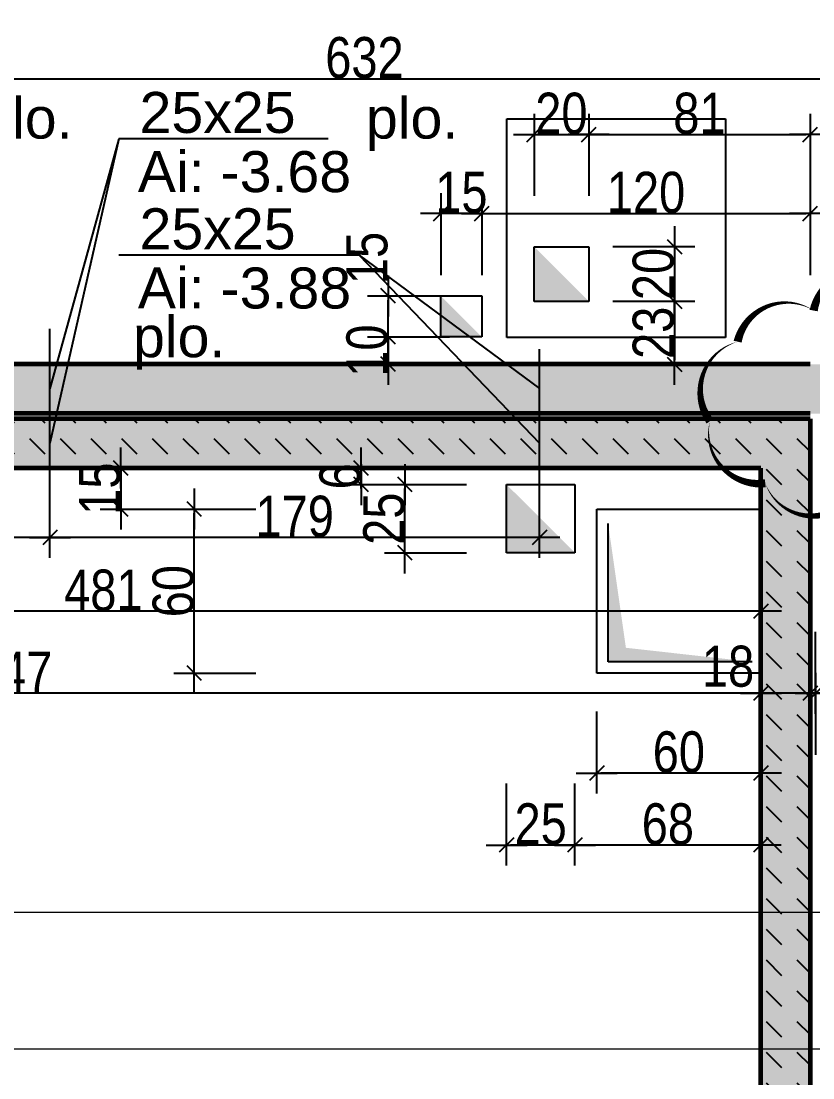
# Model space of a CAD drawing. Header units: millimetres. Extents: x -1921 to 5237, y 0 to 8595.
# Drawn here: x 531.4 to 820.9, y 4384.8 to 4771.4 of the extents above; entities that cross this region are included whole.
import ezdxf

# ---------------------------------------------------------------- set-up
doc = ezdxf.new("R2010")
doc.units = ezdxf.units.MM
doc.linetypes.add('CACHEX2', pattern=[19.05, 12.7, -6.35])
doc.layers.add('01_Cad_1_', color=5, linetype='Continuous', lineweight=9)
doc.layers.add('01_murs_coup', color=5, linetype='Continuous', lineweight=60)
for name, color, linetype in [('01_cote_gen', 4, 'Continuous'), ('01_murs_sup', 2, 'CACHEX2'), ('01_poch_murs', 253, 'Continuous'), ('01_resv', 32, 'Continuous'), ('01_texte', 230, 'Continuous'), ('AA_COTES', 2, 'Continuous')]:
    doc.layers.add(name, color=color, linetype=linetype)
doc.styles.add('ARIAL', font='arial.ttf')
doc.styles.add('STYLE2', font='ARIALN.TTF')
doc.dimstyles.new('JB50', dxfattribs={"dimscale": 0.1, "dimtxt": 150, "dimasz": 15, "dimexe": 0.1, "dimexo": 0.1, "dimgap": 0.09, "dimtad": 1, "dimdec": 1, "dimdsep": 46, "dimtxsty": 'STYLE2', "dimblk1": 'BOND_G', "dimblk2": 'BOND_D', "dimsah": 1, "dimcen": 1.5, "dimdle": 0.01, "dimse1": 1, "dimse2": 1, "dimclrd": 4, "dimclre": 2, "dimclrt": 6, "dimazin": 2, "dimtfac": 2.333333, "dimtdec": 1, "dimtix": 1, "dimtmove": 2, "dimatfit": 3, "dimldrblk": 'BOND_G', "dimfxl": 1, "dimtolj": 1, "dimtzin": 0, "dimarcsym": 0})

# ---------------------------------------------------------------- blocks, each defined once
blk = doc.blocks.new('BOND_G')
at = {"layer": 'AA_COTES', "color": 0}
for p, q in [((0, -5), (0, 15)), ((5, 0), (-5, 0)), ((1.77, 1.77), (-1.77, -1.77))]:
    blk.add_line(p, q, dxfattribs=at)
blk = doc.blocks.new('BOND_D')
at = {"layer": 'AA_COTES', "color": 0}
for p, q in [((0, 5), (0, -15)), ((5, 0), (-5, 0)), ((-1.77, -1.77), (1.77, 1.77))]:
    blk.add_line(p, q, dxfattribs=at)
blk = doc.blocks.new('*D100')
at = {"layer": '01_cote_gen', "color": 4, "lineweight": -2, "transparency": 16777216}
blk.add_line((342.42, 4750.28), (971.42, 4750.28), dxfattribs=at)
at = {"layer": 'DEFPOINTS', "color": 0}
for p in [(340.92, 4769.07), (972.92, 4760.79), (972.92, 4750.28)]:
    blk.add_point(p, dxfattribs=at)
at = {"layer": '01_cote_gen', "color": 4, "lineweight": -2, "transparency": 16777216, "xscale": 1.5, "yscale": 1.5, "zscale": 1.5, "rotation": 180}
blk.add_blockref('BOND_G', (340.92, 4750.28), dxfattribs=at)
at = {"layer": '01_cote_gen', "color": 4, "lineweight": -2, "transparency": 16777216, "xscale": 1.5, "yscale": 1.5, "zscale": 1.5}
blk.add_blockref('BOND_D', (972.92, 4750.28), dxfattribs=at)
at = {"layer": '01_cote_gen', "color": 6, "transparency": 16777216, "insert": (656.92, 4757.95), "char_height": 15, "attachment_point": 5, "style": 'STYLE2'}
blk.add_mtext('\\A1;632', dxfattribs=at)
blk = doc.blocks.new('*D104')
at = {"layer": '01_cote_gen', "color": 4, "lineweight": -2, "transparency": 16777216}
blk.add_line((322.42, 4779.58), (1853.42, 4779.58), dxfattribs=at)
at = {"layer": 'DEFPOINTS', "color": 0}
for p in [(320.92, 4807.28), (1854.92, 4791.61), (1854.92, 4779.58)]:
    blk.add_point(p, dxfattribs=at)
at = {"layer": '01_cote_gen', "color": 4, "lineweight": -2, "transparency": 16777216, "xscale": 1.5, "yscale": 1.5, "zscale": 1.5, "rotation": 180}
blk.add_blockref('BOND_G', (320.92, 4779.58), dxfattribs=at)
at = {"layer": '01_cote_gen', "color": 4, "lineweight": -2, "transparency": 16777216, "xscale": 1.5, "yscale": 1.5, "zscale": 1.5}
blk.add_blockref('BOND_D', (1854.92, 4779.58), dxfattribs=at)
at = {"layer": '01_cote_gen', "color": 6, "transparency": 16777216, "insert": (1087.83, 4787.25), "char_height": 15, "attachment_point": 5, "style": 'STYLE2'}
blk.add_mtext('\\A1;1534', dxfattribs=at)
blk = doc.blocks.new('*D168')
at = {"layer": '01_cote_gen', "color": 4, "lineweight": -2, "transparency": 16777216}
for p, q in [((818.4, 4525.49), (816.9, 4525.49)), ((819.9, 4525.49), (821.92, 4525.49)), ((823.42, 4525.49), (824.92, 4525.49))]:
    blk.add_line(p, q, dxfattribs=at)
at = {"layer": 'DEFPOINTS', "color": 0}
for p in [(821.92, 4525.49), (819.9, 4512.74), (821.92, 4512.74)]:
    blk.add_point(p, dxfattribs=at)
at = {"layer": '01_cote_gen', "color": 4, "lineweight": -2, "transparency": 16777216, "xscale": 1.5, "yscale": 1.5, "zscale": 1.5}
blk.add_blockref('BOND_G', (819.9, 4525.49), dxfattribs=at)
at = {"layer": '01_cote_gen', "color": 4, "lineweight": -2, "transparency": 16777216, "xscale": 1.5, "yscale": 1.5, "zscale": 1.5, "rotation": 180}
blk.add_blockref('BOND_D', (821.92, 4525.49), dxfattribs=at)
at = {"layer": '01_cote_gen', "color": 6, "transparency": 16777216, "insert": (827.81, 4514.13), "char_height": 15, "attachment_point": 5, "style": 'STYLE2'}
blk.add_mtext('\\A1;2', dxfattribs=at)
blk = doc.blocks.new('*D169')
at = {"layer": '01_cote_gen', "color": 4, "lineweight": -2, "transparency": 16777216}
blk.add_line((823.42, 4525.49), (838.42, 4525.49), dxfattribs=at)
at = {"layer": 'DEFPOINTS', "color": 0}
for p in [(839.92, 4525.49), (821.92, 4513.81), (839.92, 4513.81)]:
    blk.add_point(p, dxfattribs=at)
at = {"layer": '01_cote_gen', "color": 4, "lineweight": -2, "transparency": 16777216, "xscale": 1.5, "yscale": 1.5, "zscale": 1.5, "rotation": 180}
blk.add_blockref('BOND_G', (821.92, 4525.49), dxfattribs=at)
at = {"layer": '01_cote_gen', "color": 4, "lineweight": -2, "transparency": 16777216, "xscale": 1.5, "yscale": 1.5, "zscale": 1.5}
blk.add_blockref('BOND_D', (839.92, 4525.49), dxfattribs=at)
at = {"layer": '01_cote_gen', "color": 6, "transparency": 16777216, "insert": (851.92, 4533.96), "char_height": 15, "attachment_point": 5, "style": 'STYLE2'}
blk.add_mtext('\\A1;18', dxfattribs=at)
blk = doc.blocks.new('*D171')
at = {"layer": '01_cote_gen', "color": 4, "lineweight": -2, "transparency": 16777216}
blk.add_line((800.41, 4525.49), (256.42, 4525.49), dxfattribs=at)
at = {"layer": 'DEFPOINTS', "color": 0}
for p in [(254.92, 4540.1), (801.91, 4534.4), (254.92, 4525.49)]:
    blk.add_point(p, dxfattribs=at)
at = {"layer": '01_cote_gen', "color": 4, "lineweight": -2, "transparency": 16777216, "xscale": 1.5, "yscale": 1.5, "zscale": 1.5, "rotation": 180}
blk.add_blockref('BOND_D', (254.92, 4525.49), dxfattribs=at)
at = {"layer": '01_cote_gen', "color": 4, "lineweight": -2, "transparency": 16777216, "xscale": 1.5, "yscale": 1.5, "zscale": 1.5}
blk.add_blockref('BOND_G', (801.91, 4525.49), dxfattribs=at)
at = {"layer": '01_cote_gen', "color": 6, "transparency": 16777216, "insert": (528.42, 4533.13), "char_height": 15, "attachment_point": 5, "style": 'STYLE2'}
blk.add_mtext('\\A1;547', dxfattribs=at)
blk = doc.blocks.new('*D172')
at = {"layer": '01_cote_gen', "color": 4, "lineweight": -2, "transparency": 16777216}
blk.add_line((800.41, 4555.49), (322.42, 4555.49), dxfattribs=at)
at = {"layer": 'DEFPOINTS', "color": 0}
for p in [(320.92, 4565.06), (801.91, 4565.06), (320.92, 4555.49)]:
    blk.add_point(p, dxfattribs=at)
at = {"layer": '01_cote_gen', "color": 4, "lineweight": -2, "transparency": 16777216, "xscale": 1.5, "yscale": 1.5, "zscale": 1.5, "rotation": 180}
blk.add_blockref('BOND_D', (320.92, 4555.49), dxfattribs=at)
at = {"layer": '01_cote_gen', "color": 4, "lineweight": -2, "transparency": 16777216, "xscale": 1.5, "yscale": 1.5, "zscale": 1.5}
blk.add_blockref('BOND_G', (801.91, 4555.49), dxfattribs=at)
at = {"layer": '01_cote_gen', "color": 6, "transparency": 16777216, "insert": (561.42, 4563.16), "char_height": 15, "attachment_point": 5, "style": 'STYLE2'}
blk.add_mtext('\\A1;481', dxfattribs=at)
blk = doc.blocks.new('*D173')
at = {"layer": '01_cote_gen', "color": 4, "lineweight": -2, "transparency": 16777216}
blk.add_line((818.4, 4525.49), (803.41, 4525.49), dxfattribs=at)
at = {"layer": 'DEFPOINTS', "color": 0}
for p in [(819.9, 4553.65), (801.91, 4547.99), (801.91, 4525.49)]:
    blk.add_point(p, dxfattribs=at)
at = {"layer": '01_cote_gen', "color": 4, "lineweight": -2, "transparency": 16777216, "xscale": 1.5, "yscale": 1.5, "zscale": 1.5, "rotation": 180}
blk.add_blockref('BOND_D', (801.91, 4525.49), dxfattribs=at)
at = {"layer": '01_cote_gen', "color": 4, "lineweight": -2, "transparency": 16777216, "xscale": 1.5, "yscale": 1.5, "zscale": 1.5}
blk.add_blockref('BOND_G', (819.9, 4525.49), dxfattribs=at)
at = {"layer": '01_cote_gen', "color": 6, "transparency": 16777216, "insert": (789.91, 4535.31), "char_height": 15, "attachment_point": 5, "style": 'STYLE2'}
blk.add_mtext('\\A1;18', dxfattribs=at)
blk = doc.blocks.new('*D696')
at = {"layer": '01_cote_gen', "color": 4, "lineweight": -2, "transparency": 16777216}
blk.add_line((540.41, 4582.51), (420.43, 4582.51), dxfattribs=at)
at = {"layer": 'DEFPOINTS', "color": 0}
for p in [(541.91, 4592.74), (418.93, 4582.51), (418.93, 4575.01)]:
    blk.add_point(p, dxfattribs=at)
at = {"layer": '01_cote_gen', "color": 4, "lineweight": -2, "transparency": 16777216, "xscale": 1.5, "yscale": 1.5, "zscale": 1.5, "rotation": 180}
blk.add_blockref('BOND_D', (418.93, 4582.51), dxfattribs=at)
at = {"layer": '01_cote_gen', "color": 4, "lineweight": -2, "transparency": 16777216, "xscale": 1.5, "yscale": 1.5, "zscale": 1.5}
blk.add_blockref('BOND_G', (541.91, 4582.51), dxfattribs=at)
at = {"layer": '01_cote_gen', "color": 6, "transparency": 16777216, "insert": (480.42, 4590.17), "char_height": 15, "attachment_point": 5, "style": 'STYLE2'}
blk.add_mtext('\\A1;123', dxfattribs=at)
blk = doc.blocks.new('*D697')
at = {"layer": '01_cote_gen', "color": 4, "lineweight": -2, "transparency": 16777216}
blk.add_line((719.41, 4582.51), (543.41, 4582.51), dxfattribs=at)
at = {"layer": 'DEFPOINTS', "color": 0}
for p in [(720.91, 4600.54), (541.91, 4582.51), (541.91, 4578.96)]:
    blk.add_point(p, dxfattribs=at)
at = {"layer": '01_cote_gen', "color": 4, "lineweight": -2, "transparency": 16777216, "xscale": 1.5, "yscale": 1.5, "zscale": 1.5, "rotation": 180}
blk.add_blockref('BOND_D', (541.91, 4582.51), dxfattribs=at)
at = {"layer": '01_cote_gen', "color": 4, "lineweight": -2, "transparency": 16777216, "xscale": 1.5, "yscale": 1.5, "zscale": 1.5}
blk.add_blockref('BOND_G', (720.91, 4582.51), dxfattribs=at)
at = {"layer": '01_cote_gen', "color": 6, "transparency": 16777216, "insert": (631.41, 4590.17), "char_height": 15, "attachment_point": 5, "style": 'STYLE2'}
blk.add_mtext('\\A1;179', dxfattribs=at)
blk = doc.blocks.new('*D698')
at = {"layer": '01_cote_gen', "color": 4, "lineweight": -2, "transparency": 16777216}
for p, q in [((683.37, 4701.01), (681.87, 4701.01)), ((699.87, 4701.01), (684.87, 4701.01)), ((701.37, 4701.01), (702.87, 4701.01))]:
    blk.add_line(p, q, dxfattribs=at)
at = {"layer": 'DEFPOINTS', "color": 0}
for p in [(684.87, 4701.01), (684.87, 4670.87), (699.87, 4670.87)]:
    blk.add_point(p, dxfattribs=at)
at = {"layer": '01_cote_gen', "color": 4, "lineweight": -2, "transparency": 16777216, "xscale": 1.5, "yscale": 1.5, "zscale": 1.5}
blk.add_blockref('BOND_D', (684.87, 4701.01), dxfattribs=at)
at = {"layer": '01_cote_gen', "color": 4, "lineweight": -2, "transparency": 16777216, "xscale": 1.5, "yscale": 1.5, "zscale": 1.5, "rotation": 180}
blk.add_blockref('BOND_G', (699.87, 4701.01), dxfattribs=at)
at = {"layer": '01_cote_gen', "color": 6, "transparency": 16777216, "insert": (692.37, 4708.67), "char_height": 15, "attachment_point": 5, "style": 'STYLE2'}
blk.add_mtext('\\A1;15', dxfattribs=at)
blk = doc.blocks.new('*D699')
at = {"layer": '01_cote_gen', "color": 4, "lineweight": -2, "transparency": 16777216}
blk.add_line((701.37, 4701.01), (818.4, 4701.01), dxfattribs=at)
at = {"layer": 'DEFPOINTS', "color": 0}
for p in [(819.9, 4701.01), (699.87, 4693.51), (819.9, 4645.85)]:
    blk.add_point(p, dxfattribs=at)
at = {"layer": '01_cote_gen', "color": 4, "lineweight": -2, "transparency": 16777216, "xscale": 1.5, "yscale": 1.5, "zscale": 1.5, "rotation": 180}
blk.add_blockref('BOND_G', (699.87, 4701.01), dxfattribs=at)
at = {"layer": '01_cote_gen', "color": 4, "lineweight": -2, "transparency": 16777216, "xscale": 1.5, "yscale": 1.5, "zscale": 1.5}
blk.add_blockref('BOND_D', (819.9, 4701.01), dxfattribs=at)
at = {"layer": '01_cote_gen', "color": 6, "transparency": 16777216, "insert": (759.89, 4708.67), "char_height": 15, "attachment_point": 5, "style": 'STYLE2'}
blk.add_mtext('\\A1;120', dxfattribs=at)
blk = doc.blocks.new('*D700')
at = {"layer": '01_cote_gen', "color": 4, "lineweight": -2, "transparency": 16777216}
blk.add_line((720.45, 4729.94), (737.45, 4729.94), dxfattribs=at)
at = {"layer": 'DEFPOINTS', "color": 0}
for p in [(738.95, 4729.94), (718.95, 4688.88), (738.95, 4688.88)]:
    blk.add_point(p, dxfattribs=at)
at = {"layer": '01_cote_gen', "color": 4, "lineweight": -2, "transparency": 16777216, "xscale": 1.5, "yscale": 1.5, "zscale": 1.5, "rotation": 180}
blk.add_blockref('BOND_G', (718.95, 4729.94), dxfattribs=at)
at = {"layer": '01_cote_gen', "color": 4, "lineweight": -2, "transparency": 16777216, "xscale": 1.5, "yscale": 1.5, "zscale": 1.5}
blk.add_blockref('BOND_D', (738.95, 4729.94), dxfattribs=at)
at = {"layer": '01_cote_gen', "color": 6, "transparency": 16777216, "insert": (728.95, 4737.6), "char_height": 15, "attachment_point": 5, "style": 'STYLE2'}
blk.add_mtext('\\A1;20', dxfattribs=at)
blk = doc.blocks.new('*D701')
at = {"layer": '01_cote_gen', "color": 4, "lineweight": -2, "transparency": 16777216}
blk.add_line((740.45, 4729.94), (818.4, 4729.94), dxfattribs=at)
at = {"layer": 'DEFPOINTS', "color": 0}
for p in [(819.9, 4729.94), (738.95, 4722.44), (819.9, 4708.51)]:
    blk.add_point(p, dxfattribs=at)
at = {"layer": '01_cote_gen', "color": 4, "lineweight": -2, "transparency": 16777216, "xscale": 1.5, "yscale": 1.5, "zscale": 1.5, "rotation": 180}
blk.add_blockref('BOND_G', (738.95, 4729.94), dxfattribs=at)
at = {"layer": '01_cote_gen', "color": 4, "lineweight": -2, "transparency": 16777216, "xscale": 1.5, "yscale": 1.5, "zscale": 1.5}
blk.add_blockref('BOND_D', (819.9, 4729.94), dxfattribs=at)
at = {"layer": '01_cote_gen', "color": 6, "transparency": 16777216, "insert": (779.42, 4737.6), "char_height": 15, "attachment_point": 5, "style": 'STYLE2'}
blk.add_mtext('\\A1;81', dxfattribs=at)
blk = doc.blocks.new('*D702')
at = {"layer": '01_cote_gen', "color": 4, "lineweight": -2, "transparency": 16777216}
for p, q in [((665.58, 4657.37), (665.58, 4658.87)), ((665.58, 4655.87), (665.58, 4645.87)), ((665.58, 4644.37), (665.58, 4642.87))]:
    blk.add_line(p, q, dxfattribs=at)
at = {"layer": 'DEFPOINTS', "color": 0}
for p in [(692.37, 4655.87), (665.58, 4645.87), (697.37, 4645.87)]:
    blk.add_point(p, dxfattribs=at)
at = {"layer": '01_cote_gen', "color": 4, "lineweight": -2, "transparency": 16777216, "xscale": 1.5, "yscale": 1.5, "zscale": 1.5}
for name, p, rotation in [('BOND_G', (665.58, 4655.87), 270), ('BOND_D', (665.58, 4645.87), 90)]:
    blk.add_blockref(name, p, dxfattribs=dict(at, rotation=rotation))
at = {"layer": '01_cote_gen', "color": 6, "transparency": 16777216, "insert": (657.91, 4650.87), "char_height": 15, "attachment_point": 5, "rotation": 90, "style": 'STYLE2'}
blk.add_mtext('\\A1;10', dxfattribs=at)
blk = doc.blocks.new('*D703')
at = {"layer": '01_cote_gen', "color": 4, "lineweight": -2, "transparency": 16777216}
blk.add_line((665.58, 4657.37), (665.58, 4669.37), dxfattribs=at)
at = {"layer": 'DEFPOINTS', "color": 0}
for p in [(665.58, 4670.87), (699.87, 4670.87), (699.87, 4655.87)]:
    blk.add_point(p, dxfattribs=at)
at = {"layer": '01_cote_gen', "color": 4, "lineweight": -2, "transparency": 16777216, "xscale": 1.5, "yscale": 1.5, "zscale": 1.5}
for name, p, rotation in [('BOND_D', (665.58, 4670.87), 90), ('BOND_G', (665.58, 4655.87), 270)]:
    blk.add_blockref(name, p, dxfattribs=dict(at, rotation=rotation))
at = {"layer": '01_cote_gen', "color": 6, "transparency": 16777216, "insert": (657.91, 4684.75), "char_height": 15, "attachment_point": 5, "rotation": 90, "style": 'STYLE2'}
blk.add_mtext('\\A1;15', dxfattribs=at)
blk = doc.blocks.new('*D704')
at = {"layer": '01_cote_gen', "color": 4, "lineweight": -2, "transparency": 16777216}
blk.add_line((770.29, 4687.38), (770.29, 4670.38), dxfattribs=at)
at = {"layer": 'DEFPOINTS', "color": 0}
for p in [(738.95, 4688.88), (738.95, 4668.88), (770.29, 4668.88)]:
    blk.add_point(p, dxfattribs=at)
at = {"layer": '01_cote_gen', "color": 4, "lineweight": -2, "transparency": 16777216, "xscale": 1.5, "yscale": 1.5, "zscale": 1.5}
for name, p, rotation in [('BOND_G', (770.29, 4688.88), 90), ('BOND_D', (770.29, 4668.88), 270)]:
    blk.add_blockref(name, p, dxfattribs=dict(at, rotation=rotation))
at = {"layer": '01_cote_gen', "color": 6, "transparency": 16777216, "insert": (762.62, 4678.88), "char_height": 15, "attachment_point": 5, "rotation": 90, "style": 'STYLE2'}
blk.add_mtext('\\A1;20', dxfattribs=at)
blk = doc.blocks.new('*D705')
at = {"layer": '01_cote_gen', "color": 4, "lineweight": -2, "transparency": 16777216}
blk.add_line((770.29, 4667.38), (770.29, 4647.36), dxfattribs=at)
at = {"layer": 'DEFPOINTS', "color": 0}
for p in [(755.45, 4668.88), (758.05, 4645.86), (770.29, 4645.86)]:
    blk.add_point(p, dxfattribs=at)
at = {"layer": '01_cote_gen', "color": 4, "lineweight": -2, "transparency": 16777216, "xscale": 1.5, "yscale": 1.5, "zscale": 1.5}
for name, p, rotation in [('BOND_G', (770.29, 4668.88), 90), ('BOND_D', (770.29, 4645.86), 270)]:
    blk.add_blockref(name, p, dxfattribs=dict(at, rotation=rotation))
at = {"layer": '01_cote_gen', "color": 6, "transparency": 16777216, "insert": (762.62, 4657.37), "char_height": 15, "attachment_point": 5, "rotation": 90, "style": 'STYLE2'}
blk.add_mtext('\\A1;23', dxfattribs=at)
blk = doc.blocks.new('*D706')
at = {"layer": '01_cote_gen', "color": 4, "lineweight": -2, "transparency": 16777216}
blk.add_line((800.41, 4496.3), (743.38, 4496.3), dxfattribs=at)
at = {"layer": 'DEFPOINTS', "color": 0}
for p in [(741.88, 4532.87), (801.91, 4532.47), (741.88, 4496.3)]:
    blk.add_point(p, dxfattribs=at)
at = {"layer": '01_cote_gen', "color": 4, "lineweight": -2, "transparency": 16777216, "xscale": 1.5, "yscale": 1.5, "zscale": 1.5, "rotation": 180}
blk.add_blockref('BOND_D', (741.88, 4496.3), dxfattribs=at)
at = {"layer": '01_cote_gen', "color": 4, "lineweight": -2, "transparency": 16777216, "xscale": 1.5, "yscale": 1.5, "zscale": 1.5}
blk.add_blockref('BOND_G', (801.91, 4496.3), dxfattribs=at)
at = {"layer": '01_cote_gen', "color": 6, "transparency": 16777216, "insert": (771.9, 4503.97), "char_height": 15, "attachment_point": 5, "style": 'STYLE2'}
blk.add_mtext('\\A1;60', dxfattribs=at)
blk = doc.blocks.new('*D707')
at = {"layer": '01_cote_gen', "color": 4, "lineweight": -2, "transparency": 16777216}
blk.add_line((671.74, 4578.37), (671.74, 4600.37), dxfattribs=at)
at = {"layer": 'DEFPOINTS', "color": 0}
for p in [(671.74, 4601.87), (708.88, 4601.87), (708.88, 4576.87)]:
    blk.add_point(p, dxfattribs=at)
at = {"layer": '01_cote_gen', "color": 4, "lineweight": -2, "transparency": 16777216, "xscale": 1.5, "yscale": 1.5, "zscale": 1.5}
for name, p, rotation in [('BOND_D', (671.74, 4601.87), 90), ('BOND_G', (671.74, 4576.87), 270)]:
    blk.add_blockref(name, p, dxfattribs=dict(at, rotation=rotation))
at = {"layer": '01_cote_gen', "color": 6, "transparency": 16777216, "insert": (664.07, 4589.37), "char_height": 15, "attachment_point": 5, "rotation": 90, "style": 'STYLE2'}
blk.add_mtext('\\A1;25', dxfattribs=at)
blk = doc.blocks.new('*D708')
at = {"layer": '01_cote_gen', "color": 4, "lineweight": -2, "transparency": 16777216}
for p, q in [((655.71, 4609.37), (655.71, 4610.87)), ((655.71, 4607.87), (655.71, 4601.87)), ((655.71, 4600.37), (655.71, 4598.87))]:
    blk.add_line(p, q, dxfattribs=at)
at = {"layer": 'DEFPOINTS', "color": 0}
for p in [(669.07, 4607.87), (655.71, 4601.87), (685.1, 4601.87)]:
    blk.add_point(p, dxfattribs=at)
at = {"layer": '01_cote_gen', "color": 4, "lineweight": -2, "transparency": 16777216, "xscale": 1.5, "yscale": 1.5, "zscale": 1.5}
for name, p, rotation in [('BOND_G', (655.71, 4607.87), 270), ('BOND_D', (655.71, 4601.87), 90)]:
    blk.add_blockref(name, p, dxfattribs=dict(at, rotation=rotation))
at = {"layer": '01_cote_gen', "color": 6, "transparency": 16777216, "insert": (648.04, 4604.87), "char_height": 15, "attachment_point": 5, "rotation": 90, "style": 'STYLE2'}
blk.add_mtext('\\A1;6', dxfattribs=at)
blk = doc.blocks.new('*D709')
at = {"layer": '01_cote_gen', "color": 4, "lineweight": -2, "transparency": 16777216}
blk.add_line((800.38, 4469.98), (735.38, 4469.98), dxfattribs=at)
at = {"layer": 'DEFPOINTS', "color": 0}
for p in [(801.88, 4584.93), (733.88, 4576.87), (733.88, 4469.98)]:
    blk.add_point(p, dxfattribs=at)
at = {"layer": '01_cote_gen', "color": 4, "lineweight": -2, "transparency": 16777216, "xscale": 1.5, "yscale": 1.5, "zscale": 1.5, "rotation": 180}
blk.add_blockref('BOND_D', (733.88, 4469.98), dxfattribs=at)
at = {"layer": '01_cote_gen', "color": 4, "lineweight": -2, "transparency": 16777216, "xscale": 1.5, "yscale": 1.5, "zscale": 1.5}
blk.add_blockref('BOND_G', (801.88, 4469.98), dxfattribs=at)
at = {"layer": '01_cote_gen', "color": 6, "transparency": 16777216, "insert": (767.88, 4477.65), "char_height": 15, "attachment_point": 5, "style": 'STYLE2'}
blk.add_mtext('\\A1;68', dxfattribs=at)
blk = doc.blocks.new('*D710')
at = {"layer": '01_cote_gen', "color": 4, "lineweight": -2, "transparency": 16777216}
blk.add_line((732.38, 4469.98), (710.38, 4469.98), dxfattribs=at)
at = {"layer": 'DEFPOINTS', "color": 0}
for p in [(708.88, 4576.87), (733.88, 4576.87), (708.88, 4469.98)]:
    blk.add_point(p, dxfattribs=at)
at = {"layer": '01_cote_gen', "color": 4, "lineweight": -2, "transparency": 16777216, "xscale": 1.5, "yscale": 1.5, "zscale": 1.5, "rotation": 180}
blk.add_blockref('BOND_D', (708.88, 4469.98), dxfattribs=at)
at = {"layer": '01_cote_gen', "color": 4, "lineweight": -2, "transparency": 16777216, "xscale": 1.5, "yscale": 1.5, "zscale": 1.5}
blk.add_blockref('BOND_G', (733.88, 4469.98), dxfattribs=at)
at = {"layer": '01_cote_gen', "color": 6, "transparency": 16777216, "insert": (721.38, 4477.65), "char_height": 15, "attachment_point": 5, "style": 'STYLE2'}
blk.add_mtext('\\A1;25', dxfattribs=at)
blk = doc.blocks.new('*D711')
at = {"layer": '01_cote_gen', "color": 4, "lineweight": -2, "transparency": 16777216}
blk.add_line((594.7, 4534.37), (594.7, 4591.37), dxfattribs=at)
at = {"layer": 'DEFPOINTS', "color": 0}
for p in [(594.7, 4592.87), (741.88, 4592.87), (741.88, 4532.87)]:
    blk.add_point(p, dxfattribs=at)
at = {"layer": '01_cote_gen', "color": 4, "lineweight": -2, "transparency": 16777216, "xscale": 1.5, "yscale": 1.5, "zscale": 1.5}
for name, p, rotation in [('BOND_D', (594.7, 4592.87), 90), ('BOND_G', (594.7, 4532.87), 270)]:
    blk.add_blockref(name, p, dxfattribs=dict(at, rotation=rotation))
at = {"layer": '01_cote_gen', "color": 6, "transparency": 16777216, "insert": (587.03, 4562.87), "char_height": 15, "attachment_point": 5, "rotation": 90, "style": 'STYLE2'}
blk.add_mtext('\\A1;60', dxfattribs=at)
blk = doc.blocks.new('*D712')
at = {"layer": '01_cote_gen', "color": 4, "lineweight": -2, "transparency": 16777216}
for p, q in [((567.81, 4609.38), (567.81, 4610.88)), ((567.81, 4607.88), (567.81, 4592.87)), ((567.81, 4591.37), (567.81, 4589.87))]:
    blk.add_line(p, q, dxfattribs=at)
at = {"layer": 'DEFPOINTS', "color": 0}
for p in [(579.06, 4607.88), (567.81, 4592.87), (605.95, 4592.87)]:
    blk.add_point(p, dxfattribs=at)
at = {"layer": '01_cote_gen', "color": 4, "lineweight": -2, "transparency": 16777216, "xscale": 1.5, "yscale": 1.5, "zscale": 1.5}
for name, p, rotation in [('BOND_G', (567.81, 4607.88), 270), ('BOND_D', (567.81, 4592.87), 90)]:
    blk.add_blockref(name, p, dxfattribs=dict(at, rotation=rotation))
at = {"layer": '01_cote_gen', "color": 6, "transparency": 16777216, "insert": (560.14, 4600.37), "char_height": 15, "attachment_point": 5, "rotation": 90, "style": 'STYLE2'}
blk.add_mtext('\\A1;15', dxfattribs=at)

msp = doc.modelspace()

# ---------------------------------------------------------------- hatches: boundary and pattern name
at = {"layer": '01_murs_sup', "ltscale": 2}
h = msp.add_hatch(dxfattribs=at)
h.set_pattern_fill('DASH', color=256, scale=2.5, angle=135)
h.set_pattern_definition([(135, (-32158.9156, 27422.237), (-11.2253202, 9e-16), [7.9375, -7.9375])])
h.paths.add_polyline_path([(336.92, 6007.92), (364.92, 6007.92), (364.92, 6023.92), (320.92, 6023.92), (320.92, 5895.92), (336.92, 5895.92)])
h.paths.add_polyline_path([(336.92, 5798.92), (320.92, 5798.92), (320.92, 5457.91), (548.92, 5457.91), (548.92, 5437.91), (564.92, 5437.91), (564.92, 5457.91), (1007.96, 5457.91), (1007.93, 5004.84), (1025.92, 5004.84), (1025.92, 5726.91), (1007.92, 5726.91), (1007.92, 5475.91), (336.92, 5475.91)])
h.paths.add_polyline_path([(1167.92, 5638.9), (1149.92, 5638.9), (1149.92, 5372.9), (1184.92, 5372.9), (1184.92, 5196.9), (1149.92, 5196.91), (1149.92, 5039.91), (1167.92, 5039.91), (1167.92, 5178.91), (1202.92, 5178.91), (1202.92, 5372.9), (1838.92, 5372.9), (1838.92, 5346.91), (1854.92, 5346.91), (1854.92, 5968.91), (2074.92, 5968.91), (2074.92, 5988.91), (1854.92, 5988.91), (1854.92, 5990.91), (1838.92, 5990.91), (1838.92, 5390.9), (1167.92, 5390.9)])
h.paths.add_polyline_path([(1167.92, 4937.91), (1149.92, 4937.91), (1149.92, 4645.92), (1142.92, 4645.92), (1142.92, 4627.85), (1854.92, 4627.85), (1854.92, 5061.91), (2074.92, 5061.91), (2074.92, 5081.91), (1854.92, 5081.91), (1854.92, 5164.91), (1838.92, 5164.91), (1838.92, 4645.85), (1167.92, 4645.85)])
h.paths.add_polyline_path([(1040.92, 4645.85), (990.92, 4645.92), (990.92, 4878.92), (1025.92, 4878.92), (1025.92, 4902.84), (1007.92, 4902.84), (1007.92, 4894.92), (972.92, 4894.92), (972.92, 4645.92), (821.92, 4645.85), (821.92, 4627.85), (1040.92, 4627.85)])
h.paths.add_polyline_path([(819.9, 4645.85), (336.92, 4645.92), (336.92, 4963.91), (320.92, 4963.91), (320.92, 4627.92), (819.9, 4627.85)])
h.paths.add_polyline_path([(336.92, 5172.91), (364.92, 5172.91), (364.92, 5188.91), (320.92, 5188.91), (320.92, 5060.91), (336.92, 5060.91)], flags=17)
h.paths.add_polyline_path([(564.92, 5340.91), (548.92, 5340.91), (548.92, 5188.91), (461.92, 5188.91), (461.92, 5172.91), (564.92, 5172.91)], flags=17)
h = msp.add_hatch(dxfattribs=at)
h.set_pattern_fill('DASH', color=256, scale=2.5, angle=135)
h.set_pattern_definition([(135, (-40566.9674, 43643.463), (-11.2253202, 9e-16), [7.9375, -7.9375])])
h.paths.add_polyline_path([(819.9, 4625.85), (320.92, 4625.92), (320.92, 4607.92), (801.91, 4607.85), (801.91, 4141.88), (819.91, 4141.88)])
h.paths.add_polyline_path([(839.92, 4625.85), (821.92, 4625.85), (821.92, 4141.88), (839.92, 4141.88)])
h.paths.add_polyline_path([(839.92, 4039.88), (821.92, 4039.88), (821.92, 3973.88), (839.92, 3973.88)])
h.paths.add_polyline_path([(819.91, 4039.88), (801.91, 4039.88), (801.91, 3989.88), (483.92, 3989.88), (483.92, 3937.88), (501.93, 3937.88), (501.94, 3973.87), (801.92, 3973.88), (801.91, 3966.87), (819.91, 3966.87)])
h.paths.add_polyline_path([(450.97, 4611.05), (450.97, 4628.1), (419.74, 4628.1), (419.74, 4611.05)], flags=9)
h.paths.add_polyline_path([(819.5, 4498.47), (836.56, 4498.47), (836.56, 4529.7), (819.5, 4529.7)], flags=9)
at = {"layer": '01_poch_murs'}
h = msp.add_hatch(color=256, dxfattribs=at)
h.dxf.hatch_style = 1
h.paths.add_polyline_path([(819.9, 4645.85), (340.92, 4645.92), (340.92, 4849.27), (320.92, 4849.27), (320.92, 4627.92), (819.9, 4627.85)])
h.paths.add_polyline_path([(1167.92, 4849.27), (1149.92, 4849.27), (1149.92, 4645.92), (1142.92, 4645.92), (1142.92, 4627.85), (1854.93, 4627.85), (1854.92, 4793.89), (1838.92, 4793.89), (1838.92, 4645.85), (1839.4, 4645.66), (1839.4, 4645.85), (1167.92, 4645.85)])
h.paths.add_polyline_path([(1167.92, 4899.27), (1149.92, 4899.27), (1149.92, 4849.27), (1167.92, 4849.27)])
h.paths.add_polyline_path([(1167.92, 4937.91), (1149.92, 4937.91), (1149.92, 4899.27), (1167.92, 4899.27)])
h.paths.add_polyline_path([(1025.92, 4899.27), (1007.92, 4899.27), (1007.92, 4894.92), (972.92, 4894.92), (972.92, 4849.27), (990.92, 4849.27), (990.92, 4878.92), (1025.92, 4878.92)])
h.paths.add_polyline_path([(1025.92, 5726.91), (1007.92, 5726.91), (1007.92, 5475.91), (336.92, 5475.91), (336.92, 5559.91), (320.92, 5559.91), (320.92, 5433.92), (340.92, 5433.92), (340.92, 5457.91), (1007.96, 5457.91), (1007.92, 4899.27), (1025.92, 4899.27)])
h.paths.add_polyline_path([(849.92, 4627.85), (849.92, 4645.86), (951.92, 4645.91), (951.92, 4627.85), (1040.92, 4627.85), (1040.92, 4645.85), (990.92, 4645.92), (990.92, 4849.27), (972.92, 4849.27), (972.92, 4645.92), (819.9, 4645.85), (819.9, 4627.85)])
h = msp.add_hatch(color=256, dxfattribs=at)
h.dxf.hatch_style = 1
h.paths.add_polyline_path([(1854.92, 5074.89), (1838.92, 5074.89), (1838.92, 4890.89), (1854.92, 4890.89)])
h.paths.add_polyline_path([(340.92, 5333.92), (320.92, 5333.92), (320.92, 4627.92), (819.9, 4627.85), (819.9, 4645.85), (340.92, 4645.92)])
h.paths.add_polyline_path([(308.92, 5287.93), (-274.08, 5287.93), (-274.08, 5269.93), (308.92, 5269.93)])
h = msp.add_hatch(color=256, dxfattribs=at)
h.dxf.hatch_style = 1
h.paths.add_polyline_path([(318.92, 4713.92), (-605.08, 4713.83), (-605.08, 4445.31), (-585.08, 4445.31), (-585.08, 4607.92), (234.92, 4607.92), (234.92, 4445.31), (254.92, 4445.31), (254.92, 4607.93), (801.91, 4607.85), (801.91, 4445.31), (819.9, 4445.31), (819.9, 4625.85), (320.92, 4625.92), (-585.08, 4625.92), (-585.08, 4695.83), (318.92, 4695.92)])
h.paths.add_polyline_path([(254.92, 4395.31), (234.92, 4395.31), (234.92, 3695.88), (292.92, 3695.88), (292.92, 3713.88), (254.92, 3713.88)])
h.paths.add_polyline_path([(254.92, 4445.31), (234.92, 4445.31), (234.92, 4395.31), (254.92, 4395.31)])
h.paths.add_polyline_path([(-585.08, 4445.31), (-605.08, 4445.31), (-605.08, 4395.31), (-585.08, 4395.31)])
h.paths.add_polyline_path([(-585.08, 4395.31), (-605.08, 4395.31), (-605.08, 3989.93), (-928.08, 3989.93), (-928.08, 3472.93), (-1088.07, 3472.93), (-1088.07, 3138.92), (-1164.07, 3138.92), (-1164.07, 2330.39), (-1595.06, 2253.49), (-1590.67, 2228.88), (-860.52, 2359.16), (-630.08, 2605.07), (-630.08, 2618.9), (-655.08, 2618.9), (-655.08, 2614.95), (-873.08, 2382.31), (-1144.07, 2333.96), (-1144.07, 3118.92), (-585.08, 3118.92), (-585.08, 3138.92), (-1068.07, 3138.92), (-1068.07, 3452.93), (-928.08, 3452.93), (-928.08, 3278.92), (-585.08, 3278.92), (-585.08, 3368.93), (-605.08, 3368.93), (-605.08, 3296.92), (-908.08, 3296.92), (-908.08, 3515.92), (-605.08, 3515.92), (-605.08, 3468.92), (-585.08, 3468.92), (-585.08, 3540.92), (-605.08, 3540.92), (-605.08, 3533.92), (-908.08, 3533.92), (-908.08, 3969.93), (-605.08, 3969.93), (-605.08, 3642.92), (-585.08, 3642.92)])
h.paths.add_polyline_path([(819.91, 4395.31), (801.91, 4395.31), (801.91, 3989.88), (483.92, 3989.88), (483.92, 3713.88), (439.92, 3713.88), (439.92, 3695.88), (483.92, 3695.88), (483.92, 3638.87), (819.92, 3638.87), (819.92, 3864.88), (801.92, 3864.88), (801.92, 3656.87), (501.87, 3656.87), (501.94, 3973.87), (801.92, 3973.88), (801.91, 3966.87), (819.91, 3966.87)])
h.paths.add_polyline_path([(819.9, 4445.31), (801.91, 4445.31), (801.91, 4395.31), (819.91, 4395.31)])

# ---------------------------------------------------------------- linework, layer by layer
at = {"layer": '01_Cad_1_', "color": 2}
msp.add_line((4187.34, 4445.31), (-652.66, 4445.31), dxfattribs=at)
at = {"layer": '01_Cad_1_'}
msp.add_line((4187.34, 4395.31), (-702.66, 4395.31), dxfattribs=at)
at = {"layer": '01_murs_coup'}
for p, q in [((819.9, 4645.85), (340.92, 4645.92)), ((819.9, 4627.85), (320.92, 4627.92)), ((819.9, 4625.85), (320.92, 4625.92)), ((819.9, 4625.85), (819.91, 3966.87)), ((801.91, 4607.85), (254.92, 4607.93)), ((801.91, 3989.88), (801.91, 4607.85))]:
    msp.add_line(p, q, dxfattribs=at)
at = {"layer": '01_murs_sup', "ltscale": 2}
for p, q in [((819.9, 4645.85), (336.92, 4645.92)), ((819.9, 4627.85), (320.92, 4627.92))]:
    msp.add_line(p, q, dxfattribs=at)
at = {"layer": '01_resv'}
for p, q in [((708.95, 4655.68), (708.95, 4735.68)), ((708.95, 4735.68), (788.95, 4735.68)), ((788.95, 4735.68), (788.95, 4655.68)), ((718.95, 4668.88), (718.95, 4688.88)), ((718.95, 4688.88), (738.95, 4688.88)), ((738.95, 4688.88), (738.95, 4668.88)), ((684.87, 4655.87), (684.87, 4670.87)), ((684.87, 4670.87), (699.87, 4670.87)), ((699.87, 4670.87), (699.87, 4655.87)), ((738.95, 4668.88), (718.95, 4668.88)), ((541.91, 4592.74), (541.91, 4658.87)), ((699.87, 4655.87), (684.87, 4655.87)), ((788.95, 4655.68), (708.95, 4655.68)), ((720.91, 4600.54), (720.91, 4651.42)), ((708.88, 4576.87), (708.88, 4601.87)), ((708.88, 4601.87), (733.88, 4601.87)), ((733.88, 4601.87), (733.88, 4576.87)), ((741.88, 4532.87), (741.88, 4592.87)), ((741.88, 4592.87), (801.88, 4592.87)), ((801.88, 4592.87), (801.88, 4532.87)), ((746.03, 4537), (746.03, 4587.64)), ((733.88, 4576.87), (708.88, 4576.87)), ((798.67, 4537), (746.03, 4537)), ((801.88, 4532.87), (741.88, 4532.87))]:
    msp.add_line(p, q, dxfattribs=at)
for points in [[(738.95, 4668.88), (718.95, 4668.88), (718.95, 4688.88)], [(699.87, 4655.87), (684.87, 4655.87), (684.87, 4670.87)], [(533.91, 4627.89), (533.91, 4645.98), (549.91, 4645.98), (549.91, 4627.89)], [(708.98, 4645.98), (708.49, 4627.86), (733.09, 4627.86), (733.08, 4645.98)], [(533.91, 4607.89), (533.91, 4625.98), (549.9, 4625.98), (549.91, 4607.89)], [(708.98, 4625.98), (708.48, 4607.86), (733.09, 4607.86), (733.08, 4625.98)], [(733.88, 4576.87), (708.88, 4576.87), (708.88, 4601.87)], [(746.03, 4537), (746.03, 4587.64), (752.54, 4542.15)], [(798.67, 4537), (746.03, 4537), (752.54, 4542.15)]]:
    msp.add_solid(points, dxfattribs=at)
at = {"layer": '01_texte'}
for p, q in [((567.1, 4728.32), (541.91, 4636.94)), ((567.1, 4728.32), (541.91, 4616.94)), ((643.69, 4728.32), (567.1, 4728.32)), ((655.04, 4685.76), (567.1, 4685.76)), ((655.04, 4685.76), (720.91, 4637.01)), ((655.04, 4685.76), (720.91, 4617.02))]:
    msp.add_line(p, q, dxfattribs=at)
msp.add_lwpolyline([(849.04, 4678.15, 0, 3, 0.520567), (821.21, 4665.51, 0, 3, 0.520567), (821.21, 4665.51, 0, 3, 0.520567), (793.39, 4654.13, 0, 3, 0.520567), (793.39, 4654.13, 0, 3, 0.520567), (783.27, 4625.05, 0, 3, 0.520567), (783.27, 4625.05, 0, 3, 0.520567), (803.51, 4602.3, 0, 3, 0.520567), (803.51, 4602.3, 0, 3, 0.520567), (832.6, 4594.71, 0, 3, 0.520567)], format="xyseb", dxfattribs=at)

# ---------------------------------------------------------------- texts
at = {"layer": '01_texte', "style": 'ARIAL'}
for s, p in [('plo.', (516.37, 4728.42)), ('25x25', (574.66, 4730.48)), ('plo.', (657.46, 4728.42)), ('Ai: -3.68', (574.03, 4708.83)), ('25x25', (574.66, 4687.92)), ('Ai: -3.88', (574.03, 4666.27)), ('plo.', (572.28, 4648.45))]:
    msp.add_text(s, height=15, dxfattribs=at).set_placement(p)

# ---------------------------------------------------------------- dimensions: what is measured, and where the dimension line sits
at = {"layer": '01_cote_gen'}
for base, p1, p2, picture, middle in [((1854.92, 4779.58), (320.92, 4807.28), (1854.92, 4791.61), '*D104', (1087.83, 4787.25)), ((801.91, 4525.49), (819.9, 4553.65), (801.91, 4547.99), '*D173', (789.91, 4535.31)), ((821.92, 4525.49), (819.9, 4512.74), (821.92, 4512.74), '*D168', (827.81, 4514.13)), ((839.92, 4525.49), (821.92, 4513.81), (839.92, 4513.81), '*D169', (851.92, 4533.96))]:
    dim = msp.add_linear_dim(base=base, p1=p1, p2=p2, dimstyle='JB50', dxfattribs=at)
    dim.commit()
    dim.dimension.update_dxf_attribs({"geometry": picture, "text_midpoint": middle, "dimtype": 160})
for base, p1, p2, picture, middle in [((972.92, 4750.28), (340.92, 4769.07), (972.92, 4760.79), '*D100', (656.92, 4757.95)), ((738.95, 4729.94), (718.95, 4688.88), (738.95, 4688.88), '*D700', (728.95, 4737.6)), ((819.8993, 4729.9363), (738.9475, 4722.4363), (819.8993, 4708.5059), '*D701', (779.4234, 4737.6039)), ((684.87, 4701.01), (699.87, 4670.87), (684.87, 4670.87), '*D698', (692.37, 4708.67)), ((819.9, 4701.01), (699.87, 4693.51), (819.9, 4645.85), '*D699', (759.89, 4708.67)), ((418.93, 4582.51), (541.91, 4592.74), (418.93, 4575.01), '*D696', (480.42, 4590.17)), ((541.91, 4582.51), (720.91, 4600.54), (541.91, 4578.96), '*D697', (631.41, 4590.17)), ((733.88, 4469.98), (801.88, 4584.93), (733.88, 4576.87), '*D709', (767.88, 4477.65)), ((320.92, 4555.49), (801.91, 4565.06), (320.92, 4565.06), '*D172', (561.42, 4563.16)), ((708.88, 4469.98), (733.88, 4576.87), (708.88, 4576.87), '*D710', (721.38, 4477.65)), ((254.92, 4525.49), (801.91, 4534.4), (254.92, 4540.1), '*D171', (528.42, 4533.13)), ((741.88, 4496.3), (801.91, 4532.47), (741.88, 4532.87), '*D706', (771.9, 4503.97))]:
    dim = msp.add_linear_dim(base=base, p1=p1, p2=p2, dimstyle='JB50', dxfattribs=at)
    dim.commit()
    dim.dimension.update_dxf_attribs({"geometry": picture, "text_midpoint": middle})
dim = msp.add_linear_dim(base=(665.58, 4670.87), p1=(699.87, 4655.87), p2=(699.87, 4670.87), angle=90, dimstyle='JB50', dxfattribs=at)
dim.commit()
dim.dimension.update_dxf_attribs({"geometry": '*D703', "text_midpoint": (657.91, 4684.75), "dimtype": 160})
for base, p1, p2, picture, middle in [((770.29, 4668.88), (738.95, 4688.88), (738.95, 4668.88), '*D704', (762.62, 4678.88)), ((770.29, 4645.86), (755.45, 4668.88), (758.05, 4645.86), '*D705', (762.62, 4657.37)), ((665.58, 4645.87), (692.37, 4655.87), (697.37, 4645.87), '*D702', (657.91, 4650.87)), ((567.81, 4592.87), (579.06, 4607.88), (605.95, 4592.87), '*D712', (560.14, 4600.37)), ((655.71, 4601.87), (669.07, 4607.87), (685.1, 4601.87), '*D708', (648.04, 4604.87)), ((671.74, 4601.87), (708.88, 4576.87), (708.88, 4601.87), '*D707', (664.07, 4589.37)), ((594.7, 4592.87), (741.88, 4532.87), (741.88, 4592.87), '*D711', (587.03, 4562.87))]:
    dim = msp.add_linear_dim(base=base, p1=p1, p2=p2, angle=90, dimstyle='JB50', dxfattribs=at)
    dim.commit()
    dim.dimension.update_dxf_attribs({"geometry": picture, "text_midpoint": middle})

doc.saveas('drawing.dxf')
